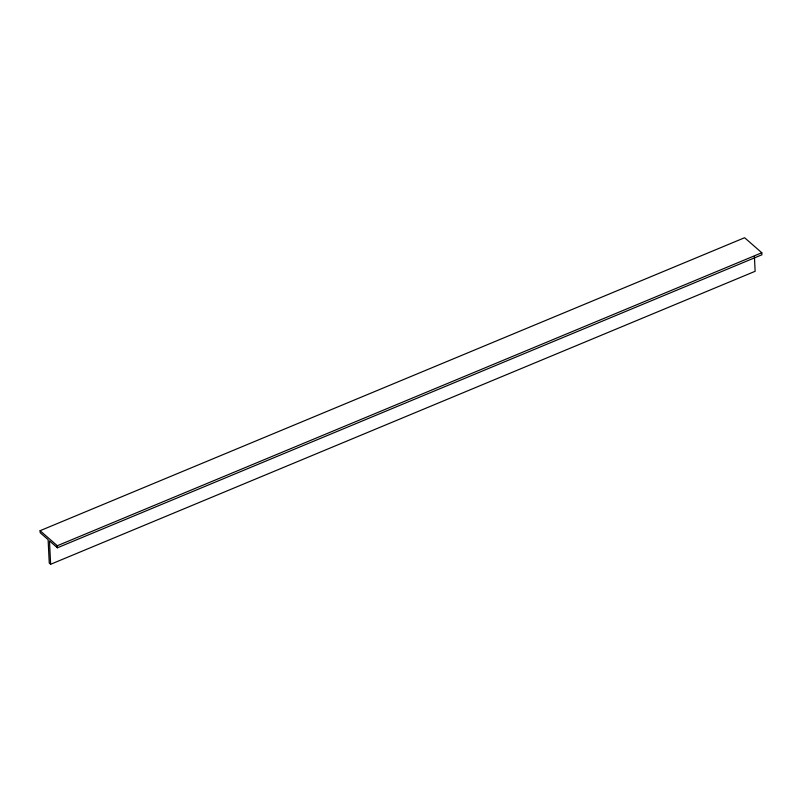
<?xml version="1.0" encoding="UTF-8"?>
<svg xmlns="http://www.w3.org/2000/svg" width="802" height="802" viewBox="0 0 802 802"><rect width="100%" height="100%" fill="white"/><g stroke="black" fill="none" stroke-linecap="round" stroke-linejoin="round"><path stroke-width="1.2" d="M50.626 564.277L49.253 563.074L48.11 539.656L40.2 532.739L40.1 530.703L744.607 237.723L761.8 252.76L761.9 254.795L57.393 547.786L49.483 540.859L50.626 564.277L755.133 271.297L754.411 256.51M40.1 530.703L57.293 545.741L761.8 252.76M57.293 545.741L57.393 547.786"/></g></svg>
